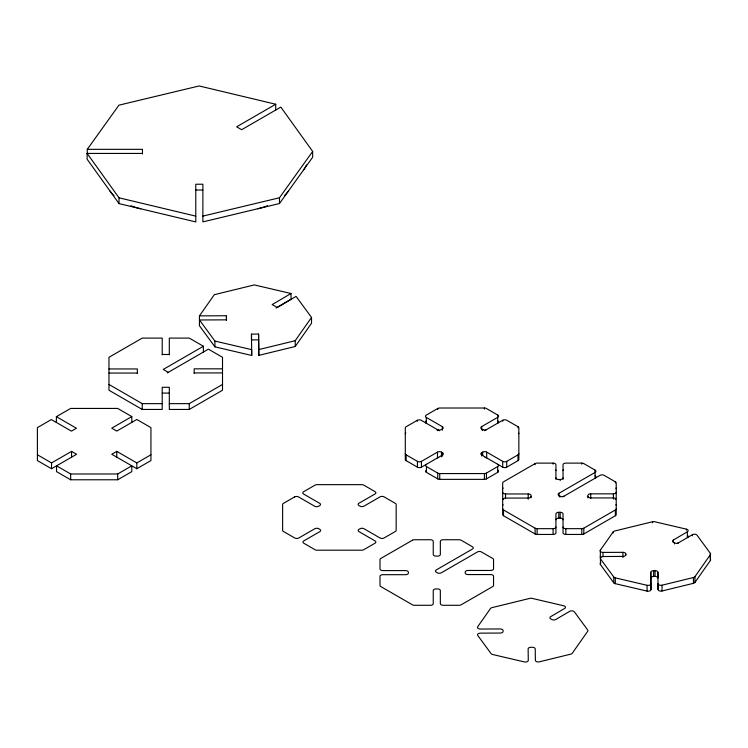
<?xml version="1.0" encoding="UTF-8"?>
<svg xmlns="http://www.w3.org/2000/svg" width="748" height="748" viewBox="0 0 748 748"><rect width="100%" height="100%" fill="white"/><g stroke="black" fill="none" stroke-linecap="round" stroke-linejoin="round"><path stroke-width="1.12" d="M199.445 315.88L226.438 315.75L226.494 319.854L199.464 319.976L214.928 341.06L251.693 349.662L251.693 355.45L214.928 346.857L199.464 325.763L199.445 315.88L214.293 294.703L254.311 284.923L291.019 293.506L291.019 299.303L276.115 308.045M258.574 339.873L251.478 339.901L251.478 334.113L258.574 334.076L258.789 355.394L295.217 346.492L295.217 340.695L311.523 317.442L296.077 296.386L277.199 307.456L272.141 304.586L291.019 293.506M295.217 346.492L311.523 323.239L311.523 317.442M601.083 557.793A2.842 1.636 0 0 1 600.345 555.96L600.345 550.163L613.164 531.903A2.842 1.636 0 0 1 614.688 531.005L652.537 521.749A2.842 1.636 0 0 1 654.706 521.739L686.393 529.154A2.842 1.636 0 0 1 687.347 531.819L687.347 537.616A2.842 1.636 0 0 0 687.777 535.633M710.394 554.633L710.394 560.43L694.967 582.421A2.842 1.636 0 0 1 693.443 583.318L662.008 591.004A2.842 1.636 0 0 1 658.062 589.508L658.062 583.711A2.842 1.636 0 0 0 662.008 585.207L693.443 577.521A2.842 1.636 0 0 0 694.967 576.633L710.394 554.633A2.842 1.636 0 0 0 710.376 553.38L697.043 535.203A2.842 1.636 0 0 0 692.405 534.698L677.417 543.441M87.282 153.976L87.282 149.338L118.932 105.169L199.146 85.955L275.722 104.243L275.722 110.04M142.466 153.434L87.133 153.434L87.133 159.231L119.016 203.606L195.78 221.932L195.78 184.232L202.876 184.232L202.876 221.894L279.471 203.549L279.471 197.762L312.664 151.433L280.818 107.095L241.651 129.713L236.639 126.805L275.722 104.243M279.471 203.549L312.664 157.22L312.664 151.433M673.443 542.515L673.443 539.981L687.347 531.819M56.38 422.461L56.38 416.664L70.658 408.427L117.688 408.427L131.816 416.589L131.816 422.377M203.391 352.056L203.391 346.259L163.251 369.437L168.263 372.336M167.262 372.915L208.412 349.157L222.511 357.301L222.511 390.25L189.253 409.446L169.31 409.446L169.31 387.296L162.213 387.296L162.213 409.446L142.223 409.446L108.974 390.25L108.974 357.301L142.223 338.096L162.213 338.096L162.213 354.823M37.4 454.775L51.537 462.937L71.574 451.371L76.595 454.27L51.537 468.734L37.4 460.572L37.4 427.622L51.36 419.563L71.434 431.147L76.455 428.258L56.38 416.664M131.816 416.589L111.751 428.174L116.772 431.072L136.837 419.488L150.937 427.622L150.937 460.572L136.819 468.725L111.77 454.26L116.782 451.362L136.819 462.928L150.937 454.775M169.31 403.649L189.253 403.649L222.511 384.453M117.688 473.98L131.807 465.826L131.807 471.623L117.688 479.777L70.658 479.777L56.549 471.633L56.549 465.836L70.658 473.98L117.688 473.98L117.688 479.777M439.338 430.745L421.274 420.32A2.842 1.636 0 0 0 417.262 420.32L406.136 426.734A2.842 1.636 0 0 0 405.304 427.893L405.304 459.487A2.842 1.636 0 0 0 406.136 460.646L417.431 467.163A2.842 1.636 0 0 0 421.451 467.163L442.489 455.018A2.842 1.636 0 0 0 442.489 452.699L441.488 452.119A2.842 1.636 0 0 0 437.468 452.119L421.451 461.376A2.842 1.636 0 0 1 417.431 461.376L406.136 454.849A2.842 1.636 0 0 1 405.304 453.69M497.719 420.815A2.842 1.636 0 0 1 497.719 423.134L497.719 417.337A2.842 1.636 0 0 0 497.719 415.018L486.424 408.502A2.842 1.636 0 0 0 484.414 408.015L439.74 408.015A2.842 1.636 0 0 0 437.73 408.502L426.295 415.103A2.842 1.636 0 0 0 426.295 417.421L426.295 423.209A2.842 1.636 0 0 1 426.014 421.077M481.665 429.866L481.665 426.612L497.719 417.337M484.676 430.661L502.74 420.236A2.842 1.636 0 0 1 506.751 420.236L518.018 426.734A2.842 1.636 0 0 1 518.85 427.893L518.85 459.487A2.842 1.636 0 0 1 518.018 460.646L506.733 467.154A2.842 1.636 0 0 1 502.721 467.154L481.675 455.008A2.842 1.636 0 0 1 481.675 452.69L482.684 452.11A2.842 1.636 0 0 1 486.696 452.11L502.721 461.366A2.842 1.636 0 0 0 506.733 461.366L518.018 454.849A2.842 1.636 0 0 0 518.85 453.69M426.463 464.274A2.842 1.636 0 0 0 426.463 466.584L437.73 473.091A2.842 1.636 0 0 0 439.74 473.568L484.414 473.568A2.842 1.636 0 0 0 486.424 473.091L497.7 466.574A2.842 1.636 0 0 0 497.7 464.265M425.986 470.427A2.842 1.636 0 0 0 426.463 472.381L437.73 478.888A2.842 1.636 0 0 0 439.74 479.365L484.414 479.365A2.842 1.636 0 0 0 486.424 478.888L497.7 472.371A2.842 1.636 0 0 0 497.85 470.146M555.932 479.281L555.932 464.751A2.842 1.636 0 0 0 553.09 463.115L537.111 463.115A2.842 1.636 0 0 0 535.11 463.592L503.516 481.834A2.842 1.636 0 0 0 502.684 482.993L502.684 498.121A2.842 1.636 0 0 0 503.591 499.327M558.971 496.186L558.971 493.287L595.099 472.427A2.842 1.636 0 0 0 595.099 470.118L583.805 463.592A2.842 1.636 0 0 0 581.794 463.115L565.862 463.115A2.842 1.636 0 0 0 563.029 464.751L563.029 479.281M562.982 496.765L600.111 475.326A2.842 1.636 0 0 1 604.132 475.326L615.389 481.834A2.842 1.636 0 0 1 616.221 482.993L616.221 498A2.842 1.636 0 0 1 615.155 499.281M563.029 527.022A2.842 1.636 0 0 0 565.862 528.668L581.794 528.668A2.842 1.636 0 0 0 583.805 528.182L615.389 509.949A2.842 1.636 0 0 0 616.221 508.79M531.071 496.429A2.842 1.636 0 0 1 528.228 498.065L505.526 498.065A2.842 1.636 0 0 0 502.684 499.701L502.684 514.577A2.842 1.636 0 0 0 503.516 515.737L535.11 533.979A2.842 1.636 0 0 0 537.111 534.455L553.09 534.455A2.842 1.636 0 0 0 555.932 532.819L555.932 513.941A2.842 1.636 0 0 1 558.765 512.305L560.187 512.305A2.842 1.636 0 0 1 563.029 513.941L563.029 532.819A2.842 1.636 0 0 0 565.862 534.455L581.794 534.455A2.842 1.636 0 0 0 583.805 533.979L615.389 515.737A2.842 1.636 0 0 0 616.221 514.577L616.221 499.58A2.842 1.636 0 0 0 613.388 497.934L590.724 497.934A2.842 1.636 0 0 1 587.891 496.298M258.789 355.394L258.789 349.596L295.217 340.695M202.876 216.107L279.471 197.762M600.345 550.163A2.842 1.636 0 0 0 603 552.417L622.906 552.333A2.842 1.636 0 0 1 625.767 553.95L625.777 554.773A2.842 1.636 0 0 1 622.962 556.428L603.019 556.512A2.842 1.636 0 0 0 600.429 558.793L600.429 564.59L613.771 582.795A2.842 1.636 0 0 0 615.324 583.674L647.067 591.098A2.842 1.636 0 0 0 650.966 589.564L650.816 572.314A2.842 1.636 0 0 1 653.63 570.659L655.052 570.649A2.842 1.636 0 0 1 657.913 572.276L658.062 589.508M650.966 589.564L650.816 578.101A2.842 1.636 0 0 1 653.63 576.456L655.052 576.446A2.842 1.636 0 0 1 657.913 578.073L657.913 572.276M87.282 149.338L142.466 149.338L142.466 153.976M195.78 190.029L202.876 190.029M162.213 354.487L169.31 354.487M222.511 368.829L194.171 368.829L194.171 373.467M108.974 368.951L137.352 368.951L137.352 373.589M194.171 372.925L222.511 372.925M108.974 373.056L137.352 373.056M162.213 393.083L169.31 393.083M108.974 384.453L142.223 403.649L162.213 403.649M563.029 477.86A2.842 1.636 0 0 1 560.187 479.496L558.765 479.496A2.842 1.636 0 0 1 555.932 477.86M587.891 497.794L587.891 495.475A2.842 1.636 0 0 1 590.724 493.839L613.388 493.839A2.842 1.636 0 0 0 616.221 492.203M502.684 492.324A2.842 1.636 0 0 0 505.526 493.97L528.228 493.97A2.842 1.636 0 0 1 531.071 495.606L531.071 497.775M555.932 519.738A2.842 1.636 0 0 1 558.765 518.102L560.187 518.102A2.842 1.636 0 0 1 563.029 519.738M502.684 508.79A2.842 1.636 0 0 0 503.516 509.949L535.11 528.182A2.842 1.636 0 0 0 537.111 528.668L553.09 528.668A2.842 1.636 0 0 0 555.932 527.022M600.429 558.793L613.771 576.998A2.842 1.636 0 0 0 615.324 577.877L647.067 585.301A2.842 1.636 0 0 0 650.966 583.767M87.133 153.434L119.016 197.809L195.78 216.135M678.492 542.852A2.842 1.636 0 0 1 674.481 542.87L673.471 542.3A2.842 1.636 0 0 1 673.443 539.981M486.677 429.502A2.842 1.636 0 0 1 482.666 429.502L481.665 428.922A2.842 1.636 0 0 1 481.665 426.612M426.295 417.421L442.349 426.687L442.349 430.165M563.983 496.186A2.842 1.636 0 0 1 559.971 496.186L558.971 495.606A2.842 1.636 0 0 1 558.971 493.287M203.391 346.259L189.253 338.096L169.31 338.096L169.31 354.823M258.574 334.076L258.789 349.596M251.478 334.113L251.693 355.45M710.376 553.38L710.376 559.177A2.842 1.636 0 0 1 710.394 560.43M694.967 576.633L694.967 582.421M693.443 577.521L693.443 583.318M692.405 534.698L692.405 535.783M686.393 529.154L686.393 530.239M674.481 542.87L674.481 543.955M662.008 585.207L662.008 591.004M655.052 570.649L655.052 576.446M653.63 570.659L653.63 576.456M652.537 521.749L652.537 522.843M650.816 572.314L650.816 578.101M647.067 585.301L647.067 591.098M625.767 553.95L625.767 555.399M622.906 552.333L622.962 557.512M615.389 481.834L615.389 482.918M615.389 509.949L615.389 515.737M615.324 577.877L615.324 583.674M613.771 576.998L613.771 582.795M613.388 493.839L613.388 499.028M613.164 531.903L613.164 532.987M603 552.417L603 556.764M595.099 470.118L595.099 471.203M595.099 471.567L595.099 478.224A2.842 1.636 0 0 0 595.099 475.906M590.724 493.839L590.724 498.551M583.805 528.182L583.805 533.979M581.794 463.115L581.794 464.199M581.794 528.668L581.794 534.455M565.862 528.668L565.862 534.455M560.187 479.496L560.187 480.59M560.187 512.305L560.187 518.102M559.971 496.186L559.971 497.27M558.765 512.305L558.765 518.102M553.09 463.115L553.09 464.199M553.09 528.668L553.09 534.455M537.111 528.668L537.111 534.455M535.11 463.592L535.11 464.676M535.11 528.182L535.11 533.979M528.228 493.97L528.228 499.15M518.018 426.734L518.018 427.828M518.018 454.849L518.018 460.646M506.733 461.366L506.733 467.154M505.526 493.97L505.526 498.673M503.516 509.949L503.516 515.737M502.74 420.236L502.74 421.32M502.721 461.366L502.721 467.154M497.719 415.018L497.719 416.103M497.7 466.574L497.7 472.371M486.696 452.11L486.696 457.907A2.842 1.636 0 0 0 484.985 457.439M486.424 473.091L486.424 478.888M484.414 408.015L484.414 409.109M484.414 473.568L484.414 479.365M482.666 429.502L482.666 430.596M482.684 452.11L482.684 455.588M481.675 452.69L481.675 455.953M442.489 452.699L442.489 456.102M441.488 452.119L441.488 456.832M439.74 473.568L439.74 479.365M437.73 408.502L437.73 409.586M437.73 473.091L437.73 478.888M437.468 452.119L437.468 457.916A2.842 1.636 0 0 1 438.739 457.496M437.328 430.67L437.328 429.586A2.842 1.636 0 0 0 441.348 429.586L442.349 429.006A2.842 1.636 0 0 0 442.349 426.687M426.463 466.584L426.463 472.381M421.451 461.376L421.451 467.163M417.431 461.376L417.431 467.163M417.262 420.32L417.262 421.405M406.136 454.849L406.136 460.646M226.438 315.75L226.438 320.387M214.928 341.06L214.928 346.857M189.253 403.649L189.253 409.446M142.223 403.649L142.223 409.446M136.819 462.928L136.819 468.725M119.016 197.809L119.016 203.606M116.782 451.362L116.782 457.159M71.574 451.371L71.574 457.168M70.658 473.98L70.658 479.777M51.537 462.937L51.537 468.734M518.71 433.186A2.842 1.636 0 0 1 518.85 433.69M405.304 433.69A2.842 1.636 0 0 1 405.846 432.727M600.429 564.59A2.842 1.636 0 0 1 600.99 562.814M563.029 470.548A2.842 1.636 0 0 1 563.655 469.51M555.437 469.622A2.842 1.636 0 0 1 555.932 470.548M502.684 488.79A2.842 1.636 0 0 1 503.021 488.014M502.684 505.498A2.842 1.636 0 0 1 503.067 504.676M615.941 504.657A2.842 1.636 0 0 1 616.221 505.368M615.95 488.089A2.842 1.636 0 0 1 616.221 488.79M140.746 208.795A56.773 32.781 0 0 1 130.928 205.765M114.051 195.639A56.773 32.781 0 0 1 110.003 191.058M306.428 164.878A56.773 32.781 0 0 1 303.679 169.768M288.466 191.011A56.773 32.781 0 0 1 284.427 195.593M267.569 205.728A56.773 32.781 0 0 1 257.751 208.757M490.473 608.526L477.663 626.787A2.842 1.636 0 0 0 480.319 629.04L500.225 628.956A2.842 1.636 0 0 1 503.086 630.583L503.095 631.396A2.842 1.636 0 0 1 500.281 633.051L480.328 633.145A2.842 1.636 0 0 0 477.738 635.417L491.09 653.621A2.842 1.636 0 0 0 492.642 654.5L524.376 661.924A2.842 1.636 0 0 0 528.284 660.39L528.125 648.937A2.842 1.636 0 0 1 530.949 647.282L532.361 647.282A2.842 1.636 0 0 1 535.222 648.899L535.381 660.334A2.842 1.636 0 0 0 539.327 661.83L570.752 654.145A2.842 1.636 0 0 0 572.276 653.256L587.713 631.256A2.842 1.636 0 0 0 587.694 630.003L574.361 611.827A2.842 1.636 0 0 0 569.724 611.322L555.811 619.475A2.842 1.636 0 0 1 551.8 619.494L550.79 618.923A2.842 1.636 0 0 1 550.752 616.604L564.665 608.442A2.842 1.636 0 0 0 563.712 605.777L532.024 598.363A2.842 1.636 0 0 0 529.846 598.381L491.997 607.628A2.842 1.636 0 0 0 490.473 608.526M294.581 496.943L283.455 503.367A2.842 1.636 0 0 0 282.622 504.526L282.622 530.313A2.842 1.636 0 0 0 283.455 531.473L294.749 537.999A2.842 1.636 0 0 0 298.761 537.999L314.786 528.743A2.842 1.636 0 0 1 318.798 528.743L319.807 529.322A2.842 1.636 0 0 1 319.807 531.641L303.781 540.898A2.842 1.636 0 0 0 303.781 543.216L315.048 549.715A2.842 1.636 0 0 0 317.049 550.201L361.733 550.201A2.842 1.636 0 0 0 363.743 549.715L375.019 543.207A2.842 1.636 0 0 0 375.019 540.888L358.993 531.632A2.842 1.636 0 0 1 358.993 529.313L360.003 528.733A2.842 1.636 0 0 1 364.014 528.733L380.04 537.99A2.842 1.636 0 0 0 384.051 537.99L395.327 531.473A2.842 1.636 0 0 0 396.16 530.313L396.16 504.526A2.842 1.636 0 0 0 395.327 503.367L384.07 496.859A2.842 1.636 0 0 0 380.049 496.859L363.996 506.134A2.842 1.636 0 0 1 359.984 506.134L358.975 505.555A2.842 1.636 0 0 1 358.975 503.236L375.038 493.96A2.842 1.636 0 0 0 375.038 491.642L363.743 485.125A2.842 1.636 0 0 0 361.733 484.648L317.049 484.648A2.842 1.636 0 0 0 315.048 485.125L303.613 491.726A2.842 1.636 0 0 0 303.613 494.045L319.667 503.31A2.842 1.636 0 0 1 319.667 505.629L318.667 506.209A2.842 1.636 0 0 1 314.646 506.209L298.592 496.943A2.842 1.636 0 0 0 294.581 496.943M412.419 540.215L380.835 558.457A2.842 1.636 0 0 0 380.003 559.616L380.003 568.957A2.842 1.636 0 0 0 382.836 570.593L405.547 570.593A2.842 1.636 0 0 1 408.38 572.229L408.38 573.052A2.842 1.636 0 0 1 405.547 574.688L382.836 574.688A2.842 1.636 0 0 0 380.003 576.325L380.003 585.413A2.842 1.636 0 0 0 380.835 586.572L412.419 604.814A2.842 1.636 0 0 0 414.429 605.291L430.409 605.291A2.842 1.636 0 0 0 433.242 603.655L433.242 590.565A2.842 1.636 0 0 1 436.084 588.928L437.505 588.928A2.842 1.636 0 0 1 440.338 590.565L440.338 603.655A2.842 1.636 0 0 0 443.181 605.291L459.113 605.291A2.842 1.636 0 0 0 461.114 604.814L492.708 586.572A2.842 1.636 0 0 0 493.54 585.413L493.54 576.203A2.842 1.636 0 0 0 490.707 574.567L468.042 574.567A2.842 1.636 0 0 1 465.2 572.921L465.2 572.108A2.842 1.636 0 0 1 468.042 570.462L490.707 570.462A2.842 1.636 0 0 0 493.54 568.826L493.54 559.616A2.842 1.636 0 0 0 492.708 558.457L481.441 551.959A2.842 1.636 0 0 0 477.43 551.959L441.301 572.809A2.842 1.636 0 0 1 437.29 572.809L436.28 572.229A2.842 1.636 0 0 1 436.28 569.92L472.409 549.06A2.842 1.636 0 0 0 472.409 546.741L461.114 540.215A2.842 1.636 0 0 0 459.113 539.738L443.181 539.738A2.842 1.636 0 0 0 440.338 541.374L440.338 554.483A2.842 1.636 0 0 1 437.505 556.129L436.084 556.129A2.842 1.636 0 0 1 433.242 554.483L433.242 541.374A2.842 1.636 0 0 0 430.409 539.738L414.429 539.738A2.842 1.636 0 0 0 412.419 540.215"/></g></svg>
